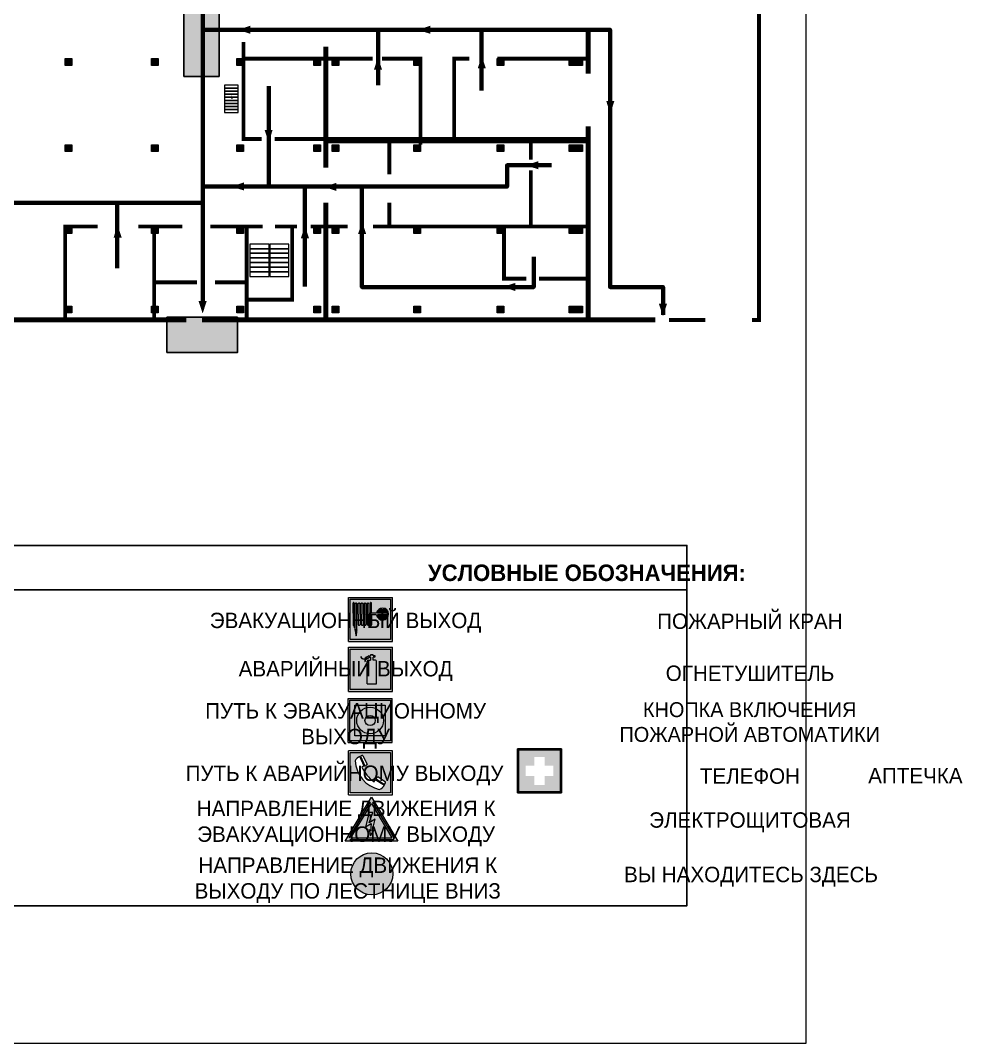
# Model space of a CAD drawing. Header units: millimetres. Extents: x 13810 to 67229, y 12374 to 21950.
# Drawn here: x 27733.9 to 27905, y 13757.5 to 13943.3 of the extents above; entities that cross this region are included whole.
import ezdxf

# ---------------------------------------------------------------- set-up
doc = ezdxf.new("R2010")
doc.units = ezdxf.units.MM
doc.layers.add('План_Штампы', color=7, linetype='Continuous')
doc.styles.add('обычный', font='arial.ttf')

# ---------------------------------------------------------------- blocks, each defined once
blk = doc.blocks.new('A$C3E6D3DDE')
at = {"lineweight": 5}
h = blk.add_hatch(color=40, dxfattribs=at)
h.paths.add_polyline_path([(24.1, 1.45), (16.46, -11.35), (31.74, -11.35)])
h.paths.add_polyline_path([(24.09, -0.46), (30.03, -10.41), (18.14, -10.41)], flags=16)
h.paths.add_polyline_path([(24.54, -3.08), (23.41, -6.02), (25.13, -5.01), (24.33, -8.5), (24.82, -8.27), (23.79, -9.86), (23.4, -8.04), (23.8, -8.43), (24.04, -6.29), (22.39, -7.25), (23.44, -3.08)], flags=0)
h = blk.add_hatch(color=256, dxfattribs=at)
h.paths.add_polyline_path([(24.37, 0.03, 0.567511), (23.82, 0.03), (17.59, -10.4, 0.582454), (17.86, -10.88), (30.32, -10.88, 0.582149), (30.6, -10.4)])
h.paths.add_polyline_path([(24.09, -0.46), (18.14, -10.41), (30.03, -10.41)], flags=16)
h.paths.add_polyline_path([(24.54, -3.08), (23.41, -6.02), (25.13, -5.01), (24.33, -8.5), (24.82, -8.27), (23.79, -9.86), (23.4, -8.04), (23.8, -8.43), (24.04, -6.29), (22.39, -7.25), (23.44, -3.08)], flags=0)
h = blk.add_hatch(color=40, dxfattribs=at)
h.paths.add_polyline_path([(24.09, -0.46), (18.14, -10.41), (30.03, -10.41)])
h.paths.add_polyline_path([(24.82, -8.27), (23.79, -9.86), (23.4, -8.04), (23.8, -8.43), (24.04, -6.29), (22.39, -7.25), (23.44, -3.08), (24.54, -3.08), (23.41, -6.02), (25.13, -5.01), (24.33, -8.5)], flags=16)
at = {"color": 40, "lineweight": 5}
for p, q in [((16.46, -11.35), (24.1, 1.45)), ((24.1, 1.45), (31.74, -11.35))]:
    blk.add_line(p, q, dxfattribs=at)
at = {"lineweight": 5}
for p, q in [((17.59, -10.4), (23.82, 0.03)), ((24.37, 0.03), (30.6, -10.4)), ((18.14, -10.41), (24.09, -0.46)), ((24.09, -0.46), (30.03, -10.41)), ((23.44, -3.08), (22.39, -7.25)), ((23.41, -6.02), (24.54, -3.08)), ((25.13, -5.01), (23.41, -6.02)), ((24.54, -3.08), (23.44, -3.08)), ((24.33, -8.5), (25.13, -5.01)), ((22.39, -7.25), (24.04, -6.29)), ((23.8, -8.43), (23.4, -8.04)), ((23.4, -8.04), (23.79, -9.86)), ((23.79, -9.86), (24.82, -8.27)), ((24.04, -6.29), (23.8, -8.43)), ((24.82, -8.27), (24.33, -8.5)), ((17.86, -10.88), (30.32, -10.88)), ((18.14, -10.41), (30.03, -10.41))]:
    blk.add_line(p, q, dxfattribs=at)
at = {"color": 50, "lineweight": 5}
blk.add_line((31.74, -11.35), (16.46, -11.35), dxfattribs=at)
blk = doc.blocks.new('A$C54414219')
at = {"true_color": 0xffffff}
h = blk.add_hatch(color=7, dxfattribs=at)
h.paths.add_polyline_path([(2.39, -9.45), (2.39, -18.3), (11.23, -18.3), (11.23, -9.45)], flags=0)
h.paths.add_polyline_path([(10.71, -13.87, -1), (2.92, -13.87, -1)], flags=0)
h.paths.add_polyline_path([(8.3, -13.87, -1), (5.33, -13.87, -1)], flags=0)
h.paths.add_polyline_path([(0.41, -7.47), (0.41, -20.27), (13.21, -20.27), (13.21, -7.47)])
h.paths.add_polyline_path([(0.92, -19.77), (12.71, -19.77), (12.71, -7.98), (0.92, -7.98)], flags=16)
h.paths.add_polyline_path([(11.23, -9.45), (11.23, -18.3), (2.39, -18.3), (2.39, -9.45)], flags=0)
at = {"lineweight": 5}
h = blk.add_hatch(color=242, dxfattribs=at)
h.paths.add_polyline_path([(12.71, -7.98), (0.92, -7.98), (0.92, -19.77), (12.71, -19.77)])
h.paths.add_polyline_path([(11.23, -18.3), (2.39, -18.3), (2.39, -9.45), (11.23, -9.45)], flags=16)
h.paths.add_polyline_path([(10.71, -13.87, -1), (2.92, -13.87, -1)], flags=0)
h.paths.add_polyline_path([(8.3, -13.87, -1), (5.33, -13.87, -1)], flags=0)
at = {"true_color": 0xffffff}
h = blk.add_hatch(color=7, dxfattribs=at)
h.paths.add_polyline_path([(2.39, -9.45), (2.39, -18.3), (11.23, -18.3), (11.23, -9.45)])
h.paths.add_polyline_path([(10.71, -13.87, -1), (2.92, -13.87, -1)], flags=16)
h.paths.add_polyline_path([(8.3, -13.87, -1), (5.33, -13.87, -1)], flags=0)
at = {"lineweight": 5}
h = blk.add_hatch(color=242, dxfattribs=at)
h.paths.add_polyline_path([(2.92, -13.87, 1), (10.71, -13.87, 1)])
h.paths.add_polyline_path([(8.3, -13.87, -1), (5.33, -13.87, -1)], flags=16)
at = {"color": 242, "lineweight": 5}
for p, q in [((0.41, -20.27), (0.41, -7.47)), ((0.41, -7.47), (13.21, -7.47)), ((0.41, -7.47), (13.21, -7.47)), ((13.21, -20.27), (13.21, -7.47)), ((0.41, -20.27), (13.21, -20.27))]:
    blk.add_line(p, q, dxfattribs=at)
for points in [[(0.92, -7.98), (12.71, -7.98), (12.71, -19.77), (0.92, -19.77)], [(2.39, -9.45), (11.23, -9.45), (11.23, -18.3), (2.39, -18.3)]]:
    blk.add_lwpolyline(points, close=True, dxfattribs=at)
for radius in [3.89, 1.49]:
    blk.add_circle((6.81, -13.87), radius, dxfattribs=at)
blk = doc.blocks.new('A$C456E1F9C')
at = {"lineweight": 5}
h = blk.add_hatch(color=242, dxfattribs=at)
h.paths.add_polyline_path([(0.51, -1.47), (0.51, -13.26), (12.29, -13.26), (12.29, -1.47)])
h.paths.add_polyline_path([(5.42, -4.95, -0.254479), (4.78, -5.4), (3.52, -2.53, -0.209735), (4.23, -2.4)], flags=16)
h.paths.add_polyline_path([(8.53, -8.6), (10.87, -10.17), (10.54, -10.76), (8.03, -9.13, -0.192251)], flags=16)
h.paths.add_polyline_path([(4.61, -5.49, 0.005518), (3.87, -5.72, 0.128647), (7.49, -10.01, 0.00809), (7.83, -9.33), (10.47, -10.97, -0.16736), (8.99, -12.25, -0.327862), (1.95, -3.95, -0.166952), (3.36, -2.62)], flags=16)
at = {"color": 242, "lineweight": 5}
for p, q in [((0, -13.77), (0, -0.97)), ((12.8, -0.97), (0, -0.97)), ((4.61, -5.49), (3.36, -2.62)), ((3.52, -2.53), (4.78, -5.4)), ((4.23, -2.4), (5.42, -4.95)), ((12.8, -13.77), (12.8, -0.97)), ((10.81, -10.12), (8.53, -8.6)), ((7.83, -9.33), (10.47, -10.97)), ((8.03, -9.13), (10.54, -10.76)), ((10.54, -10.76), (10.8, -10.3)), ((10.8, -10.3), (10.81, -10.12)), ((0, -13.77), (12.8, -13.77))]:
    blk.add_line(p, q, dxfattribs=at)
blk.add_lwpolyline([(0.51, -1.47), (12.29, -1.47), (12.29, -13.26), (0.51, -13.26)], close=True, dxfattribs=at)
for centre, radius, start, end in [((4.59, -5.34), 2.99, 114.2845, 152.1974), ((4.02, -3.27), 0.891, 76.3284, 123.7092), ((11.12, -3.31), 9.19, 183.9915, 256.6009), ((14.98, -39.1), 35.17, 107.1487, 108.4135), ((13.86, -0.94), 11.08, 205.5536, 234.8762), ((4.68, -4.59), 0.824, 276.9621, 334.0723), ((8.94, -9.5), 0.989, 114.4092, 157.9388), ((-13.31, 0.8), 23.44, 332.5487, 334.4027), ((7.87, -9.46), 3, 291.9291, 329.9329)]:
    blk.add_arc(centre, radius, start, end, dxfattribs=at)
blk = doc.blocks.new('A$C18900ED3')
h = blk.add_hatch(color=126)
h.paths.add_polyline_path([(-0.18, -0.18), (-7.02, -0.18), (-7.02, -7.02), (-0.18, -7.02)])
h.paths.add_polyline_path([(-5.89, -4.46), (-5.89, -2.77), (-4.46, -2.77), (-4.46, -1.31), (-2.77, -1.31), (-2.77, -2.77), (-1.33, -2.77), (-1.33, -4.46), (-2.77, -4.46), (-2.77, -5.89), (-4.46, -5.89), (-4.46, -4.46)], flags=16)
at = {"color": 126}
for p, q in [((-7.2, 0), (-7.2, -7.2)), ((0, 0), (-7.2, 0)), ((0, -7.2), (0, 0)), ((-7.02, -7.02), (-7.02, -0.18)), ((-7.02, -0.18), (-0.18, -0.18)), ((-0.18, -0.18), (-0.18, -7.02)), ((-7.2, -7.2), (0, -7.2)), ((-0.18, -7.02), (-7.02, -7.02))]:
    blk.add_line(p, q, dxfattribs=at)
blk = doc.blocks.new('A$C37112FD5')
at = {"true_color": 0xf5f5ff}
h = blk.add_hatch(color=7, dxfattribs=at)
h.dxf.hatch_style = 1
h.paths.add_polyline_path([(12.8, -7.4), (0, -7.4), (0, -20.2), (12.8, -20.2)])
h.paths.add_polyline_path([(12.29, -7.91), (12.29, -19.69), (0.51, -19.69), (0.51, -7.91)], flags=16)
h.paths.add_polyline_path([(4.98, -9.04, -0.42597), (5.17, -9.22), (5.17, -12.25), (5.17, -15.29, -0.432244), (4.98, -15.47), (4.83, -15.47, -0.42597), (4.64, -15.29), (4.64, -12.25), (4.64, -9.22, -0.432244), (4.83, -9.04)], flags=0)
h.paths.add_polyline_path([(4.28, -9.22), (4.28, -12.25), (4.28, -15.29, -0.432244), (4.09, -15.47), (3.94, -15.47, -0.42597), (3.75, -15.29), (3.75, -12.25), (3.75, -9.22, -0.432244), (3.94, -9.04), (4.09, -9.04, -0.42597)], flags=0)
h.paths.add_polyline_path([(5.72, -9.04), (5.87, -9.04, -0.42597), (6.06, -9.22), (6.06, -12.25), (6.06, -15.29, -0.432244), (5.87, -15.47), (5.72, -15.47, -0.42597), (5.53, -15.29), (5.53, -12.25), (5.53, -9.22, -0.432244)], flags=0)
h.paths.add_polyline_path([(6.42, -8.9), (6.5, -8.9, -0.42597), (6.69, -9.08), (6.69, -12.03), (8.21, -12.03, -15.824349), (8.21, -12.47), (6.69, -12.47), (6.69, -15.42, -0.432244), (6.5, -15.6), (6.42, -15.6)], flags=0)
h.paths.add_polyline_path([(3.39, -9.22), (3.39, -12.25), (3.39, -15.29, -0.432244), (3.2, -15.47), (3.05, -15.47, -0.42597), (2.85, -15.29), (2.85, -12.25), (2.85, -9.22, -0.432244), (3.05, -9.04), (3.2, -9.04, -0.42597)], flags=0)
h.paths.add_polyline_path([(2.5, -9.22), (2.5, -16.71), (1.96, -16.71), (1.96, -9.22, -0.432244), (2.15, -9.04), (2.31, -9.04, -0.42597)], flags=0)
h.paths.add_polyline_path([(1.61, -8.9), (1.61, -15.6), (1.57, -15.6, -0.42597), (1.37, -15.42), (1.37, -12.03), (1.37, -9.09, -0.432244), (1.57, -8.9)], flags=0)
h.paths.add_polyline_path([(9.76, -10.81), (9.76, -12.03), (8.49, -12.03, -0.336371)], flags=0)
h.paths.add_polyline_path([(8.49, -12.47), (9.76, -12.47), (9.76, -13.7, -0.336371)], flags=0)
h.paths.add_polyline_path([(10.11, -10.81, -0.336371), (11.38, -12.03), (10.11, -12.03)], flags=0)
h.paths.add_polyline_path([(10.11, -12.47), (11.38, -12.47, -0.336371), (10.11, -13.7)], flags=0)
h.paths.add_polyline_path([(2.5, -16.84), (2.5, -17.05), (1.97, -17.05), (1.97, -16.84)], flags=0)
h.paths.add_polyline_path([(2.5, -17.24, -0.033778), (2.24, -18.6, -0.033778), (1.97, -17.24)], flags=0)
h = blk.add_hatch(color=242)
h.dxf.hatch_style = 1
h.paths.add_polyline_path([(12.29, -7.91), (0.51, -7.91), (0.51, -19.69), (12.29, -19.69)])
h.paths.add_polyline_path([(6.42, -15.6), (6.42, -8.9), (6.5, -8.9, -0.42597), (6.69, -9.08), (6.69, -12.03), (8.21, -12.03, -15.824349), (8.21, -12.47), (6.69, -12.47), (6.69, -15.42, -0.432244), (6.5, -15.6)], flags=16)
h.paths.add_polyline_path([(5.87, -15.47), (5.72, -15.47, -0.42597), (5.53, -15.29), (5.53, -12.25), (5.53, -9.22, -0.432244), (5.72, -9.04), (5.87, -9.04, -0.42597), (6.06, -9.22), (6.06, -12.25), (6.06, -15.29, -0.432244)], flags=16)
h.paths.add_polyline_path([(4.98, -15.47), (4.83, -15.47, -0.42597), (4.64, -15.29), (4.64, -12.25), (4.64, -9.22, -0.432244), (4.83, -9.04), (4.98, -9.04, -0.42597), (5.17, -9.22), (5.17, -12.25), (5.17, -15.29, -0.432244)], flags=16)
h.paths.add_polyline_path([(4.09, -15.47), (3.94, -15.47, -0.42597), (3.75, -15.29), (3.75, -12.25), (3.75, -9.22, -0.432244), (3.94, -9.04), (4.09, -9.04, -0.42597), (4.28, -9.22), (4.28, -12.25), (4.28, -15.29, -0.432244)], flags=16)
h.paths.add_polyline_path([(3.2, -15.47), (3.05, -15.47, -0.42597), (2.85, -15.29), (2.85, -12.25), (2.85, -9.22, -0.432244), (3.05, -9.04), (3.2, -9.04, -0.42597), (3.39, -9.22), (3.39, -12.25), (3.39, -15.29, -0.432244)], flags=16)
h.paths.add_polyline_path([(2.5, -17.05), (1.97, -17.05), (1.97, -16.84), (2.5, -16.84)], flags=16)
h.paths.add_polyline_path([(2.5, -17.24, -0.033778), (2.24, -18.6, -0.033778), (1.97, -17.24)], flags=16)
h.paths.add_polyline_path([(2.5, -16.71), (1.96, -16.71), (1.96, -9.22, -0.432244), (2.15, -9.04), (2.31, -9.04, -0.42597), (2.5, -9.22)], flags=16)
h.paths.add_polyline_path([(1.61, -15.6), (1.57, -15.6, -0.42597), (1.37, -15.42), (1.37, -12.03), (1.37, -9.09, -0.432244), (1.57, -8.9), (1.61, -8.9)], flags=16)
h.paths.add_polyline_path([(8.49, -12.47), (9.76, -12.47), (9.76, -13.7, -0.336371)], flags=0)
h.paths.add_polyline_path([(10.11, -13.7), (10.11, -12.47), (11.38, -12.47, -0.336371)], flags=0)
h.paths.add_polyline_path([(8.49, -12.03, -0.336371), (9.76, -10.81), (9.76, -12.03)], flags=0)
h.paths.add_polyline_path([(10.11, -12.03), (10.11, -10.81, -0.336371), (11.38, -12.03)], flags=0)
h = blk.add_hatch(color=7, dxfattribs=at)
h.dxf.hatch_style = 1
h.paths.add_polyline_path([(1.61, -8.9), (1.57, -8.9, 0.432244), (1.37, -9.09), (1.37, -12.03), (1.37, -15.42, 0.42597), (1.57, -15.6), (1.61, -15.6)])
h.paths.add_polyline_path([(2.5, -9.22, 0.42597), (2.31, -9.04), (2.15, -9.04, 0.432244), (1.96, -9.22), (1.96, -16.71), (2.5, -16.71)])
h.paths.add_polyline_path([(2.5, -16.84), (1.97, -16.84), (1.97, -17.05), (2.5, -17.05)])
h.paths.add_polyline_path([(2.5, -17.24), (1.97, -17.24, 0.033778), (2.24, -18.6, 0.033778)])
h.paths.add_polyline_path([(3.39, -12.25), (3.39, -9.22, 0.42597), (3.2, -9.04), (3.05, -9.04, 0.432244), (2.85, -9.22), (2.85, -12.25), (2.85, -15.29, 0.42597), (3.05, -15.47), (3.2, -15.47, 0.432244), (3.39, -15.29)])
h.paths.add_polyline_path([(4.28, -12.25), (4.28, -9.22, 0.42597), (4.09, -9.04), (3.94, -9.04, 0.432244), (3.75, -9.22), (3.75, -12.25), (3.75, -15.29, 0.42597), (3.94, -15.47), (4.09, -15.47, 0.432244), (4.28, -15.29)])
h.paths.add_polyline_path([(5.17, -12.25), (5.17, -9.22, 0.42597), (4.98, -9.04), (4.83, -9.04, 0.432244), (4.64, -9.22), (4.64, -12.25), (4.64, -15.29, 0.42597), (4.83, -15.47), (4.98, -15.47, 0.432244), (5.17, -15.29)])
h.paths.add_polyline_path([(6.06, -12.25), (6.06, -9.22, 0.42597), (5.87, -9.04), (5.72, -9.04, 0.432244), (5.53, -9.22), (5.53, -12.25), (5.53, -15.29, 0.42597), (5.72, -15.47), (5.87, -15.47, 0.432244), (6.06, -15.29)])
h.paths.add_polyline_path([(6.69, -12.47), (8.21, -12.47, 15.824349), (8.21, -12.03), (6.69, -12.03), (6.69, -9.08, 0.42597), (6.5, -8.9), (6.42, -8.9), (6.42, -15.6), (6.5, -15.6, 0.432244), (6.69, -15.42)])
h.paths.add_polyline_path([(8.49, -12.47), (9.76, -12.47), (9.76, -13.7, -0.336371)], flags=16)
h.paths.add_polyline_path([(8.49, -12.03, -0.336371), (9.76, -10.81), (9.76, -12.03)], flags=16)
h.paths.add_polyline_path([(10.11, -12.47), (11.38, -12.47, -0.336371), (10.11, -13.7)], flags=16)
h.paths.add_polyline_path([(10.11, -12.03), (10.11, -10.81, -0.336371), (11.38, -12.03)], flags=16)
h = blk.add_hatch(color=242)
h.dxf.hatch_style = 1
h.paths.add_polyline_path([(9.76, -10.81, 0.336371), (8.49, -12.03), (9.76, -12.03)])
h.paths.add_polyline_path([(10.11, -10.81), (10.11, -12.03), (11.38, -12.03, 0.336371)])
h.paths.add_polyline_path([(11.38, -12.47), (10.11, -12.47), (10.11, -13.7, 0.336371)])
h.paths.add_polyline_path([(9.76, -12.47), (8.49, -12.47, 0.336371), (9.76, -13.7)])
at = {"color": 242, "lineweight": 5}
for p, q in [((0, -20.2), (0, -7.4)), ((0, -7.4), (12.8, -7.4)), ((1.57, -8.9), (1.61, -8.9)), ((1.61, -8.9), (1.61, -15.6)), ((6.42, -8.9), (6.42, -15.6)), ((6.5, -8.9), (6.42, -8.9)), ((12.8, -20.2), (12.8, -7.4)), ((1.37, -12.03), (1.37, -9.08)), ((1.96, -16.71), (1.96, -9.22)), ((2.15, -9.04), (2.31, -9.04)), ((2.5, -16.71), (2.5, -9.22)), ((2.85, -12.25), (2.85, -9.22)), ((3.05, -9.04), (3.2, -9.04)), ((3.39, -12.25), (3.39, -9.22)), ((3.75, -12.25), (3.75, -9.22)), ((3.94, -9.04), (4.09, -9.04)), ((4.28, -12.25), (4.28, -9.22)), ((4.64, -12.25), (4.64, -9.22)), ((4.83, -9.04), (4.98, -9.04)), ((5.17, -12.25), (5.17, -9.22)), ((5.53, -12.25), (5.53, -9.22)), ((5.72, -9.04), (5.87, -9.04)), ((6.06, -12.25), (6.06, -9.22)), ((6.69, -12.03), (6.69, -9.08)), ((9.76, -10.81), (9.76, -12.03)), ((10.11, -10.81), (10.11, -12.03)), ((1.37, -12.03), (1.37, -15.42)), ((2.85, -12.25), (2.85, -15.29)), ((3.39, -12.25), (3.39, -15.29)), ((3.75, -12.25), (3.75, -15.29)), ((4.28, -12.25), (4.28, -15.29)), ((4.64, -12.25), (4.64, -15.29)), ((5.17, -12.25), (5.17, -15.29)), ((5.53, -12.25), (5.53, -15.29)), ((6.06, -12.25), (6.06, -15.29)), ((8.21, -12.03), (6.69, -12.03)), ((8.21, -12.47), (6.69, -12.47)), ((6.69, -12.47), (6.69, -15.42)), ((9.76, -12.03), (8.49, -12.03)), ((9.76, -12.47), (8.49, -12.47)), ((9.76, -12.47), (9.76, -13.7)), ((11.38, -12.03), (10.11, -12.03)), ((11.38, -12.47), (10.11, -12.47)), ((10.11, -12.47), (10.11, -13.7)), ((1.57, -15.6), (1.61, -15.6)), ((1.96, -16.71), (2.5, -16.71)), ((1.97, -16.84), (2.5, -16.84)), ((1.97, -17.05), (1.97, -16.84)), ((2.5, -17.05), (1.97, -17.05)), ((1.97, -17.24), (2.5, -17.24)), ((2.5, -16.84), (2.5, -17.05)), ((3.05, -15.47), (3.2, -15.47)), ((3.94, -15.47), (4.09, -15.47)), ((4.83, -15.47), (4.98, -15.47)), ((5.72, -15.47), (5.87, -15.47)), ((6.42, -15.6), (6.5, -15.6)), ((0, -20.2), (12.8, -20.2))]:
    blk.add_line(p, q, dxfattribs=at)
blk.add_lwpolyline([(0.51, -7.91), (12.29, -7.91), (12.29, -19.69), (0.51, -19.69)], close=True, dxfattribs=at)
for centre, radius, start, end in [((1.56, -9.09), 0.182, 87.1027, 180.6071), ((6.51, -9.09), 0.182, 359.3929, 92.8973), ((2.15, -9.22), 0.182, 87.1027, 180.6071), ((2.32, -9.22), 0.182, 359.3929, 92.8973), ((3.04, -9.22), 0.182, 87.1027, 180.6071), ((3.21, -9.22), 0.182, 359.3929, 92.8973), ((3.93, -9.22), 0.182, 87.1027, 180.6071), ((4.1, -9.22), 0.182, 359.3929, 92.8973), ((4.82, -9.22), 0.182, 87.1027, 180.6071), ((4.99, -9.22), 0.182, 359.3929, 92.8973), ((5.71, -9.22), 0.182, 87.1027, 180.6071), ((5.88, -9.22), 0.182, 359.3929, 92.8973), ((9.93, -12.25), 1.74, 187.2319, 172.7681), ((9.93, -12.25), 1.46, 96.9927, 171.3585), ((9.93, -12.25), 1.46, 8.6415, 83.0073), ((9.93, -12.25), 1.46, 188.6415, 263.0073), ((9.93, -12.25), 1.46, 276.9927, 351.3585), ((1.56, -15.42), 0.182, 179.3929, 272.8973), ((12.17, -15.98), 10.27, 187.041, 194.7793), ((-7.7, -15.98), 10.27, 345.2207, 352.959), ((3.04, -15.29), 0.182, 179.3929, 272.8973), ((3.21, -15.29), 0.182, 267.1027, 0.6071), ((3.93, -15.29), 0.182, 179.3929, 272.8973), ((4.1, -15.29), 0.182, 267.1027, 0.6071), ((4.82, -15.29), 0.182, 179.3929, 272.8973), ((4.99, -15.29), 0.182, 267.1027, 0.6071), ((5.71, -15.29), 0.182, 179.3929, 272.8973), ((5.88, -15.29), 0.182, 267.1027, 0.6071), ((6.51, -15.42), 0.182, 267.1027, 0.6071)]:
    blk.add_arc(centre, radius, start, end, dxfattribs=at)
blk = doc.blocks.new('A$C3AD82952')
at = {"true_color": 0xf5f5ff}
h = blk.add_hatch(color=7, dxfattribs=at)
h.dxf.hatch_style = 1
h.paths.add_polyline_path([(8.21, 8.73, 0.414214), (7.89, 9.05), (7.22, 9.05), (7.22, 9.92), (7.59, 9.92, 1), (7.57, 10.36), (7.22, 10.36), (7.22, 10.6), (6.43, 10.6), (6.43, 10.36), (6.01, 10.36), (4.74, 9.59), (4.74, 8.69), (4.98, 8.73), (4.98, 9.26), (6.12, 9.91), (6.43, 9.91), (6.43, 9.05), (5.76, 9.05, 0.414214), (5.44, 8.73), (5.44, 2.2), (8.21, 2.2)], flags=0)
h.paths.add_polyline_path([(12.8, 12.8), (0, 12.8), (0, 0), (12.8, 0)])
h.paths.add_polyline_path([(0.51, 12.29), (12.29, 12.29), (12.29, 0.51), (0.51, 0.51)], flags=16)
h.paths.add_polyline_path([(4.74, 9.59), (6.01, 10.36), (6.43, 10.36), (6.43, 10.6), (7.22, 10.6), (7.22, 10.36), (7.59, 10.36, -0.94586), (7.59, 9.92), (7.22, 9.92), (7.22, 9.05), (7.89, 9.05, -0.414214), (8.21, 8.73), (8.21, 2.2), (5.44, 2.2), (5.44, 8.73, -0.414214), (5.76, 9.05), (6.43, 9.05), (6.43, 9.91), (6.12, 9.91), (4.98, 9.26), (4.98, 8.73), (4.74, 8.69)], flags=0)
h = blk.add_hatch(color=242)
h.dxf.hatch_style = 1
h.paths.add_polyline_path([(12.29, 12.29), (0.51, 12.29), (0.51, 0.51), (12.29, 0.51)])
h.paths.add_polyline_path([(4.74, 8.69), (4.74, 9.59), (6.01, 10.36), (6.43, 10.36), (6.43, 10.6), (7.22, 10.6), (7.22, 10.36), (7.59, 10.36, -0.94586), (7.59, 9.92), (7.22, 9.92), (7.22, 9.05), (7.89, 9.05, -0.414214), (8.21, 8.73), (8.21, 2.2), (5.44, 2.2), (5.44, 8.73, -0.414214), (5.76, 9.05), (6.43, 9.05), (6.43, 9.91), (6.12, 9.91), (4.98, 9.26), (4.98, 8.73)], flags=16)
h = blk.add_hatch(color=7, dxfattribs=at)
h.dxf.hatch_style = 1
h.paths.add_polyline_path([(8.21, 8.73, 0.414214), (7.89, 9.05), (7.22, 9.05), (7.22, 9.92), (7.59, 9.92, 1), (7.57, 10.36), (7.22, 10.36), (7.22, 10.6), (6.43, 10.6), (6.43, 10.36), (6.01, 10.36), (4.74, 9.59), (4.74, 8.69), (4.98, 8.73), (4.98, 9.26), (6.12, 9.91), (6.43, 9.91), (6.43, 9.05), (5.76, 9.05, 0.414214), (5.44, 8.73), (5.44, 2.2), (8.21, 2.2)])
at = {"color": 242, "lineweight": 5}
for p, q in [((0, 0), (0, 12.8)), ((0, 12.8), (12.8, 12.8)), ((12.8, 0), (12.8, 12.8)), ((6.01, 10.36), (4.74, 9.59)), ((4.74, 9.59), (4.74, 8.69)), ((4.98, 9.26), (6.12, 9.91)), ((4.98, 8.73), (4.98, 9.26)), ((5.76, 9.05), (6.43, 9.05)), ((6.01, 10.36), (6.43, 10.36)), ((6.12, 9.91), (6.43, 9.91)), ((7.22, 10.6), (6.43, 10.6)), ((6.43, 10.6), (6.43, 10.36)), ((6.43, 9.91), (6.43, 9.05)), ((7.22, 10.36), (7.22, 10.6)), ((7.59, 10.36), (7.22, 10.36)), ((7.22, 9.05), (7.22, 9.92)), ((7.59, 9.92), (7.22, 9.92)), ((7.89, 9.05), (7.22, 9.05)), ((4.74, 8.69), (4.98, 8.73)), ((5.44, 2.2), (5.44, 8.73)), ((8.21, 2.2), (8.21, 8.73)), ((0, 0), (12.8, 0)), ((5.44, 2.2), (8.21, 2.2))]:
    blk.add_line(p, q, dxfattribs=at)
blk.add_lwpolyline([(0.51, 12.29), (12.29, 12.29), (12.29, 0.51), (0.51, 0.51)], close=True, dxfattribs=at)
for centre, radius, start, end in [((5.76, 8.73), 0.32, 90, 180), ((7.58, 10.14), 0.223, 273.1875, 86.8125), ((7.89, 8.73), 0.32, 0, 90)]:
    blk.add_arc(centre, radius, start, end, dxfattribs=at)
blk = doc.blocks.new('A$C7B8C2D5B')
at = {"lineweight": 0}
h = blk.add_hatch(color=5, dxfattribs=at)
h.dxf.hatch_style = 1
h.paths.add_polyline_path([(1.397, -3.024, 1), (-2.112, -3.024, 1)])
at = {"color": 5, "lineweight": 0}
blk.add_circle((-0.358, -3.024), 1.755, dxfattribs=at)
blk = doc.blocks.new('A$C7B4425F7')
at = {"true_color": 0xffffff}
blk.add_hatch(color=7, dxfattribs=at).paths.add_polyline_path([(0, 0), (-16, 0), (-16, -8), (0, -8)])
h = blk.add_hatch(color=126)
h.paths.add_polyline_path([(-0.2, -0.2), (-15.8, -0.2), (-15.8, -7.8), (-0.2, -7.8)])
h.paths.add_polyline_path([(-11.76, -2.03), (-11.76, -3.66), (-11.17, -3.66, -0.568275), (-11.17, -6.18), (-12.58, -6.18), (-12.58, -2.03)], flags=16)
h.paths.add_polyline_path([(-13.33, -4.12, -0.495768), (-13.59, -6.18), (-15.03, -6.18), (-15.03, -2.03), (-13.59, -2.03, -0.487973)], flags=16)
h.paths.add_polyline_path([(-10.25, -2.03), (-9.48, -2.03), (-9.48, -6.18), (-10.25, -6.18)], flags=16)
h.paths.add_polyline_path([(-13.84, -3.69), (-14.24, -3.69), (-14.24, -3.03), (-13.9, -3.03, -0.692621)], flags=0)
h.paths.add_polyline_path([(-9.15, -2.03), (-8.4, -2.03), (-8.04, -3.07), (-7.68, -2.03), (-6.93, -2.03), (-7.64, -4.1), (-6.93, -6.18), (-7.68, -6.18), (-8.04, -5.14), (-8.4, -6.18), (-9.15, -6.18), (-8.44, -4.1)], flags=16)
h.paths.add_polyline_path([(-11.76, -4.46), (-11.42, -4.46, -0.692621), (-11.36, -5.12), (-11.76, -5.12)], flags=0)
h.paths.add_polyline_path([(-13.9, -5.2), (-14.24, -5.2), (-14.24, -4.55), (-13.84, -4.55, -0.708038)], flags=0)
edge = h.paths.add_edge_path(flags=16)
edge.add_ellipse((-5.51, -4.08), major_axis=(0, 2.05), ratio=0.586184, start_angle=0, end_angle=360)
edge = h.paths.add_edge_path(flags=0)
edge.add_ellipse((-5.51, -4.08), major_axis=(0, 1.14), ratio=0.454828, start_angle=0, end_angle=360)
h.paths.add_polyline_path([(-4.13, -4.96, 0.377264), (-3.48, -4.52, 0.0555), (-3.16, -2.03), (-1.66, -2.03), (-1.66, -4.96), (-0.96, -4.96), (-0.96, -7.01), (-1.75, -7.01), (-1.75, -6.18), (-3.3, -6.18), (-3.3, -7.02), (-4.13, -7.02)], flags=16)
h.paths.add_polyline_path([(-2.73, -2.91), (-2.28, -2.91), (-2.28, -4.96), (-3.05, -4.96, 0.079136)], flags=0)
at = {"color": 126}
blk.add_lwpolyline([(-16, -8), (0, -8), (0, 0), (-16, 0)], close=True, dxfattribs=at)
blk = doc.blocks.new('A$C32E8229D')
at = {"true_color": 0xffffff}
blk.add_hatch(color=7, dxfattribs=at).paths.add_polyline_path([(0, 0), (0, -8), (16, -8), (16, 0)])
h = blk.add_hatch(color=126)
h.paths.add_polyline_path([(0.2, -0.2), (15.8, -0.2), (15.8, -7.8), (0.2, -7.8)])
h.paths.add_polyline_path([(13.49, -2.05), (12.08, -2.05), (11.37, -2.63, 0.162397), (11.29, -2.84), (11.29, -3.63), (10.35, -3.63), (10.35, -4.05), (11.68, -4.05), (11.68, -3.48), (12.26, -4.28), (11.29, -5.1), (11.29, -6.78), (11.85, -6.78), (11.85, -5.44), (12.8, -4.64), (12.8, -5.94), (14.46, -5.94), (14.46, -5.39), (13.45, -5.39), (13.45, -3.97), (12.46, -2.59), (13.15, -2.59), (13.69, -3.34), (14.18, -3)], flags=16)
h.paths.add_polyline_path([(10.74, -1.82, 1), (11.8, -1.82, 1)], flags=16)
h.paths.add_polyline_path([(9.39, -3.59), (5.99, -3.59), (6.56, -3.03), (5.91, -3.03), (5.1, -3.83), (5.91, -4.64), (6.56, -4.64), (5.99, -4.09), (9.39, -4.09)], flags=16)
h.paths.add_polyline_path([(4.29, -1.08), (1.72, -1.08), (1.72, -6.6), (4.29, -6.6)], flags=16)
at = {"color": 126}
blk.add_lwpolyline([(16, -8), (0, -8), (0, 0), (16, 0)], close=True, dxfattribs=at)

msp = doc.modelspace()

# ---------------------------------------------------------------- hatches: boundary and pattern name
at = {"lineweight": 0}
h = msp.add_hatch(color=256, dxfattribs=at)
h.dxf.hatch_style = 1
h.paths.add_polyline_path([(27743.22, 13935.14), (27743.22, 13936.37), (27742, 13936.37), (27742, 13935.14)])
h = msp.add_hatch(color=256, dxfattribs=at)
h.dxf.hatch_style = 1
h.paths.add_polyline_path([(27758.88, 13935.14), (27758.88, 13936.37), (27757.66, 13936.37), (27757.66, 13935.14)])
h = msp.add_hatch(color=256, dxfattribs=at)
h.dxf.hatch_style = 1
h.paths.add_polyline_path([(27774.39, 13935.14), (27774.39, 13936.37), (27773.16, 13936.37), (27773.16, 13935.14)])
h = msp.add_hatch(color=256, dxfattribs=at)
h.dxf.hatch_style = 1
h.paths.add_polyline_path([(27788.4, 13935.14), (27788.4, 13936.37), (27787.18, 13936.37), (27787.18, 13935.14)])
h = msp.add_hatch(color=256, dxfattribs=at)
h.dxf.hatch_style = 1
h.paths.add_polyline_path([(27791.73, 13935.14), (27791.73, 13936.37), (27790.51, 13936.37), (27790.51, 13935.14)])
h = msp.add_hatch(color=256, dxfattribs=at)
h.dxf.hatch_style = 1
h.paths.add_polyline_path([(27806.54, 13935.14), (27806.54, 13936.37), (27805.32, 13936.37), (27805.32, 13935.14)])
h = msp.add_hatch(color=256, dxfattribs=at)
h.dxf.hatch_style = 1
h.paths.add_polyline_path([(27821.72, 13935.14), (27821.72, 13936.37), (27820.5, 13936.37), (27820.5, 13935.14)])
h = msp.add_hatch(color=256, dxfattribs=at)
h.dxf.hatch_style = 1
h.paths.add_polyline_path([(27834.79, 13935.14), (27834.79, 13936.37), (27833.57, 13936.37), (27833.57, 13935.14)])
h = msp.add_hatch(color=256, dxfattribs=at)
h.dxf.hatch_style = 1
h.paths.add_polyline_path([(27836.01, 13935.14), (27836.01, 13936.37), (27834.79, 13936.37), (27834.79, 13935.14)])
h = msp.add_hatch(color=256, dxfattribs=at)
h.dxf.hatch_style = 1
h.paths.add_polyline_path([(27743.22, 13919.48), (27743.22, 13920.71), (27742, 13920.71), (27742, 13919.48)])
h = msp.add_hatch(color=256, dxfattribs=at)
h.dxf.hatch_style = 1
h.paths.add_polyline_path([(27758.88, 13919.48), (27758.88, 13920.71), (27757.66, 13920.71), (27757.66, 13919.48)])
h = msp.add_hatch(color=256, dxfattribs=at)
h.dxf.hatch_style = 1
h.paths.add_polyline_path([(27774.39, 13919.48), (27774.39, 13920.71), (27773.16, 13920.71), (27773.16, 13919.48)])
h = msp.add_hatch(color=256, dxfattribs=at)
h.dxf.hatch_style = 1
h.paths.add_polyline_path([(27788.4, 13919.48), (27788.4, 13920.71), (27787.18, 13920.71), (27787.18, 13919.48)])
h = msp.add_hatch(color=256, dxfattribs=at)
h.dxf.hatch_style = 1
h.paths.add_polyline_path([(27791.73, 13919.48), (27791.73, 13920.71), (27790.51, 13920.71), (27790.51, 13919.48)])
h = msp.add_hatch(color=256, dxfattribs=at)
h.dxf.hatch_style = 1
h.paths.add_polyline_path([(27806.54, 13919.48), (27806.54, 13920.71), (27805.32, 13920.71), (27805.32, 13919.48)])
h = msp.add_hatch(color=256, dxfattribs=at)
h.dxf.hatch_style = 1
h.paths.add_polyline_path([(27821.72, 13919.48), (27821.72, 13920.71), (27820.5, 13920.71), (27820.5, 13919.48)])
h = msp.add_hatch(color=256, dxfattribs=at)
h.dxf.hatch_style = 1
h.paths.add_polyline_path([(27834.79, 13919.48), (27834.79, 13920.71), (27833.57, 13920.71), (27833.57, 13919.48)])
h = msp.add_hatch(color=256, dxfattribs=at)
h.dxf.hatch_style = 1
h.paths.add_polyline_path([(27836.01, 13919.48), (27836.01, 13920.71), (27834.79, 13920.71), (27834.79, 13919.48)])
h = msp.add_hatch(color=256, dxfattribs=at)
h.dxf.hatch_style = 1
h.paths.add_polyline_path([(27743.22, 13904.63), (27743.22, 13905.86), (27742, 13905.86), (27742, 13904.63)])
h = msp.add_hatch(color=256, dxfattribs=at)
h.dxf.hatch_style = 1
h.paths.add_polyline_path([(27758.88, 13904.63), (27758.88, 13905.86), (27757.66, 13905.86), (27757.66, 13904.63)])
h = msp.add_hatch(color=256, dxfattribs=at)
h.dxf.hatch_style = 1
h.paths.add_polyline_path([(27774.39, 13904.63), (27774.39, 13905.86), (27773.16, 13905.86), (27773.16, 13904.63)])
h = msp.add_hatch(color=256, dxfattribs=at)
h.dxf.hatch_style = 1
h.paths.add_polyline_path([(27788.4, 13904.63), (27788.4, 13905.86), (27787.18, 13905.86), (27787.18, 13904.63)])
h = msp.add_hatch(color=256, dxfattribs=at)
h.dxf.hatch_style = 1
h.paths.add_polyline_path([(27791.73, 13904.63), (27791.73, 13905.86), (27790.51, 13905.86), (27790.51, 13904.63)])
h = msp.add_hatch(color=256, dxfattribs=at)
h.dxf.hatch_style = 1
h.paths.add_polyline_path([(27806.54, 13904.63), (27806.54, 13905.86), (27805.32, 13905.86), (27805.32, 13904.63)])
h = msp.add_hatch(color=256, dxfattribs=at)
h.dxf.hatch_style = 1
h.paths.add_polyline_path([(27821.72, 13904.63), (27821.72, 13905.86), (27820.5, 13905.86), (27820.5, 13904.63)])
h = msp.add_hatch(color=256, dxfattribs=at)
h.dxf.hatch_style = 1
h.paths.add_polyline_path([(27834.79, 13904.63), (27834.79, 13905.86), (27833.57, 13905.86), (27833.57, 13904.63)])
h = msp.add_hatch(color=256, dxfattribs=at)
h.dxf.hatch_style = 1
h.paths.add_polyline_path([(27836.01, 13904.63), (27836.01, 13905.86), (27834.79, 13905.86), (27834.79, 13904.63)])
h = msp.add_hatch(color=256, dxfattribs=at)
h.dxf.hatch_style = 1
h.paths.add_polyline_path([(27743.22, 13890.18), (27743.22, 13891.41), (27742, 13891.41), (27742, 13890.18)])
h = msp.add_hatch(color=256, dxfattribs=at)
h.dxf.hatch_style = 1
h.paths.add_polyline_path([(27758.88, 13890.18), (27758.88, 13891.41), (27757.66, 13891.41), (27757.66, 13890.18)])
h = msp.add_hatch(color=256, dxfattribs=at)
h.dxf.hatch_style = 1
h.paths.add_polyline_path([(27774.39, 13890.18), (27774.39, 13891.41), (27773.16, 13891.41), (27773.16, 13890.18)])
h = msp.add_hatch(color=256, dxfattribs=at)
h.dxf.hatch_style = 1
h.paths.add_polyline_path([(27788.4, 13890.18), (27788.4, 13891.41), (27787.18, 13891.41), (27787.18, 13890.18)])
h = msp.add_hatch(color=256, dxfattribs=at)
h.dxf.hatch_style = 1
h.paths.add_polyline_path([(27791.73, 13890.18), (27791.73, 13891.41), (27790.51, 13891.41), (27790.51, 13890.18)])
h = msp.add_hatch(color=256, dxfattribs=at)
h.dxf.hatch_style = 1
h.paths.add_polyline_path([(27806.54, 13890.18), (27806.54, 13891.41), (27805.32, 13891.41), (27805.32, 13890.18)])
h = msp.add_hatch(color=256, dxfattribs=at)
h.dxf.hatch_style = 1
h.paths.add_polyline_path([(27821.72, 13890.18), (27821.72, 13891.41), (27820.5, 13891.41), (27820.5, 13890.18)])
h = msp.add_hatch(color=256, dxfattribs=at)
h.dxf.hatch_style = 1
h.paths.add_polyline_path([(27834.79, 13890.18), (27834.79, 13891.41), (27833.57, 13891.41), (27833.57, 13890.18)])
h = msp.add_hatch(color=256, dxfattribs=at)
h.dxf.hatch_style = 1
h.paths.add_polyline_path([(27836.01, 13890.18), (27836.01, 13891.41), (27834.79, 13891.41), (27834.79, 13890.18)])

# ---------------------------------------------------------------- linework, layer by layer
at = {"color": 126, "lineweight": 0, "true_color": 0x008754}
msp.add_lwpolyline([(27276.58, 14152.45), (27876.58, 14152.45), (27876.58, 13757.45), (27276.58, 13757.45)], close=True, dxfattribs=at)
at = {"color": 126, "lineweight": 100, "true_color": 0x008754}
for points in [[(27767.01, 13910.15), (27767.01, 14057.46)], [(27798.89, 13931.53), (27798.89, 13941.61), (27767.01, 13941.61)], [(27798.89, 13941.61), (27817.65, 13941.61), (27817.65, 13930.58)], [(27817.65, 13941.61), (27841, 13941.61), (27841, 13894.86), (27850.61, 13894.86), (27850.61, 13889.81)], [(27778.97, 13913.14), (27778.97, 13931.36)], [(27795.92, 13913.14), (27822.29, 13913.14), (27822.29, 13916.99), (27830.33, 13916.99)], [(27827.14, 13900.38), (27827.14, 13894.86), (27795.92, 13894.86), (27795.92, 13913.14), (27767.01, 13913.14)], [(27785.55, 13913.14), (27785.55, 13894.97)], [(27325.54, 13910.15), (27767.01, 13910.15), (27767.01, 13891.82)], [(27751.47, 13898.29), (27751.47, 13910.15)]]:
    msp.add_lwpolyline(points, dxfattribs=at)
at = {"lineweight": 0}
for points, const_width in [([(27855.73, 13955.24), (27855.73, 13952.45), (27837.18, 13952.45), (27868.05, 13952.45), (27868.05, 13888.9), (27866.77, 13888.9)], 0.693), ([(27836.99, 13941.48), (27836.99, 13933.64)], 0.924), ([(27774.39, 13939.39), (27774.39, 13921.78), (27777.72, 13921.78)], 0.693), ([(27789.35, 13938.55), (27789.35, 13916.59)], 0.924), ([(27774.39, 13936.37), (27797.88, 13936.37)], 0.693), ([(27799.58, 13936.37), (27806.54, 13936.37), (27806.54, 13920.71)], 0.693), ([(27815.44, 13936.37), (27812.67, 13936.37), (27812.67, 13921.58)], 0.693), ([(27820.5, 13936.37), (27836.74, 13936.37)], 0.693), ([(27836.99, 13924.04), (27836.99, 13888.9), (27849.19, 13888.9), (27766.87, 13888.9)], 0.924), ([(27780.06, 13921.78), (27836.76, 13921.78)], 0.693), ([(27789.35, 13921.35), (27836.88, 13921.35)], 0.693), ([(27800.88, 13915.33), (27800.88, 13921.46)], 0.693), ([(27826.61, 13918.03), (27826.61, 13921.29)], 0.693), ([(27826.61, 13905.86), (27826.61, 13916.05)], 0.693), ([(27789.35, 13910.19), (27789.35, 13888.82)], 0.924), ([(27800.88, 13905.86), (27800.88, 13910.18)], 0.693), ([(27747.92, 13905.86), (27742, 13905.86), (27742, 13888.85)], 0.693), ([(27755.29, 13905.86), (27763.29, 13905.86)], 0.693), ([(27758.16, 13905.86), (27758.16, 13888.82)], 0.693), ([(27768.37, 13905.86), (27777.89, 13905.86)], 0.693), ([(27769.19, 13895.74), (27774.98, 13895.74), (27774.98, 13905.86), (27774.98, 13888.78), (27774.98, 13892.57), (27783.22, 13892.57), (27783.22, 13905.86)], 0.693), ([(27780.11, 13905.86), (27784.11, 13905.86)], 0.693), ([(27786.58, 13905.86), (27789.19, 13905.86)], 0.693), ([(27789.19, 13905.86), (27793.3, 13905.86)], 0.693), ([(27797.94, 13905.86), (27836.96, 13905.86)], 0.693), ([(27821.72, 13905.86), (27821.72, 13896.39), (27825.8, 13896.39)], 0.693), ([(27758.16, 13895.74), (27765.96, 13895.74)], 0.693), ([(27828.06, 13896.39), (27836.99, 13896.39)], 0.693), ([(27764.01, 13888.9), (27578.28, 13888.9)], 0.924), ([(27858.29, 13888.9), (27851.71, 13888.9)], 0.693)]:
    msp.add_lwpolyline(points, dxfattribs=dict(at, const_width=const_width))
for points in [[(27742, 13936.37), (27743.22, 13936.37), (27743.22, 13935.14), (27742, 13935.14)], [(27757.66, 13936.37), (27758.88, 13936.37), (27758.88, 13935.14), (27757.66, 13935.14)], [(27773.16, 13936.37), (27774.39, 13936.37), (27774.39, 13935.14), (27773.16, 13935.14)], [(27787.18, 13936.37), (27788.4, 13936.37), (27788.4, 13935.14), (27787.18, 13935.14)], [(27790.51, 13936.37), (27791.73, 13936.37), (27791.73, 13935.14), (27790.51, 13935.14)], [(27805.32, 13936.37), (27806.54, 13936.37), (27806.54, 13935.14), (27805.32, 13935.14)], [(27820.5, 13936.37), (27821.72, 13936.37), (27821.72, 13935.14), (27820.5, 13935.14)], [(27833.57, 13936.37), (27834.79, 13936.37), (27834.79, 13935.14), (27833.57, 13935.14)], [(27834.79, 13936.37), (27836.01, 13936.37), (27836.01, 13935.14), (27834.79, 13935.14)], [(27770.92, 13931.02), (27773.43, 13931.02), (27773.43, 13931.57), (27770.92, 13931.57)], [(27770.92, 13930.46), (27773.43, 13930.46), (27773.43, 13931.02), (27770.92, 13931.02)], [(27770.92, 13929.9), (27773.43, 13929.9), (27773.43, 13930.46), (27770.92, 13930.46)], [(27770.92, 13929.34), (27773.43, 13929.34), (27773.43, 13929.9), (27770.92, 13929.9)], [(27770.92, 13928.79), (27773.43, 13928.79), (27773.43, 13929.34), (27770.92, 13929.34)], [(27770.92, 13928.23), (27773.43, 13928.23), (27773.43, 13928.79), (27770.92, 13928.79)], [(27770.92, 13927.67), (27773.43, 13927.67), (27773.43, 13928.23), (27770.92, 13928.23)], [(27770.92, 13927.11), (27773.43, 13927.11), (27773.43, 13927.67), (27770.92, 13927.67)], [(27770.92, 13926.56), (27773.43, 13926.56), (27773.43, 13927.11), (27770.92, 13927.11)], [(27742, 13920.71), (27743.22, 13920.71), (27743.22, 13919.48), (27742, 13919.48)], [(27757.66, 13920.71), (27758.88, 13920.71), (27758.88, 13919.48), (27757.66, 13919.48)], [(27773.16, 13920.71), (27774.39, 13920.71), (27774.39, 13919.48), (27773.16, 13919.48)], [(27787.18, 13920.71), (27788.4, 13920.71), (27788.4, 13919.48), (27787.18, 13919.48)], [(27790.51, 13920.71), (27791.73, 13920.71), (27791.73, 13919.48), (27790.51, 13919.48)], [(27805.32, 13920.71), (27806.54, 13920.71), (27806.54, 13919.48), (27805.32, 13919.48)], [(27820.5, 13920.71), (27821.72, 13920.71), (27821.72, 13919.48), (27820.5, 13919.48)], [(27833.57, 13920.71), (27834.79, 13920.71), (27834.79, 13919.48), (27833.57, 13919.48)], [(27834.79, 13920.71), (27836.01, 13920.71), (27836.01, 13919.48), (27834.79, 13919.48)], [(27742, 13905.86), (27743.22, 13905.86), (27743.22, 13904.63), (27742, 13904.63)], [(27757.66, 13905.86), (27758.88, 13905.86), (27758.88, 13904.63), (27757.66, 13904.63)], [(27773.16, 13905.86), (27774.39, 13905.86), (27774.39, 13904.63), (27773.16, 13904.63)], [(27787.18, 13905.86), (27788.4, 13905.86), (27788.4, 13904.63), (27787.18, 13904.63)], [(27790.51, 13905.86), (27791.73, 13905.86), (27791.73, 13904.63), (27790.51, 13904.63)], [(27805.32, 13905.86), (27806.54, 13905.86), (27806.54, 13904.63), (27805.32, 13904.63)], [(27820.5, 13905.86), (27821.72, 13905.86), (27821.72, 13904.63), (27820.5, 13904.63)], [(27833.57, 13905.86), (27834.79, 13905.86), (27834.79, 13904.63), (27833.57, 13904.63)], [(27834.79, 13905.86), (27836.01, 13905.86), (27836.01, 13904.63), (27834.79, 13904.63)], [(27775.53, 13901.84), (27779.03, 13901.84), (27779.03, 13902.69), (27775.53, 13902.69)], [(27775.53, 13901), (27779.03, 13901), (27779.03, 13901.84), (27775.53, 13901.84)], [(27779.16, 13901.84), (27782.65, 13901.84), (27782.65, 13902.69), (27779.16, 13902.69)], [(27779.16, 13901), (27782.65, 13901), (27782.65, 13901.84), (27779.16, 13901.84)], [(27775.53, 13900.16), (27779.03, 13900.16), (27779.03, 13901), (27775.53, 13901)], [(27775.53, 13899.32), (27779.03, 13899.32), (27779.03, 13900.16), (27775.53, 13900.16)], [(27779.16, 13900.16), (27782.65, 13900.16), (27782.65, 13901), (27779.16, 13901)], [(27779.16, 13899.32), (27782.65, 13899.32), (27782.65, 13900.16), (27779.16, 13900.16)], [(27775.53, 13898.47), (27779.03, 13898.47), (27779.03, 13899.32), (27775.53, 13899.32)], [(27775.53, 13897.63), (27779.03, 13897.63), (27779.03, 13898.47), (27775.53, 13898.47)], [(27779.16, 13898.47), (27782.65, 13898.47), (27782.65, 13899.32), (27779.16, 13899.32)], [(27779.16, 13897.63), (27782.65, 13897.63), (27782.65, 13898.47), (27779.16, 13898.47)], [(27775.53, 13896.79), (27779.03, 13896.79), (27779.03, 13897.63), (27775.53, 13897.63)], [(27779.16, 13896.79), (27782.65, 13896.79), (27782.65, 13897.63), (27779.16, 13897.63)], [(27742, 13891.41), (27743.22, 13891.41), (27743.22, 13890.18), (27742, 13890.18)], [(27757.66, 13891.41), (27758.88, 13891.41), (27758.88, 13890.18), (27757.66, 13890.18)], [(27773.16, 13891.41), (27774.39, 13891.41), (27774.39, 13890.18), (27773.16, 13890.18)], [(27787.18, 13891.41), (27788.4, 13891.41), (27788.4, 13890.18), (27787.18, 13890.18)], [(27790.51, 13891.41), (27791.73, 13891.41), (27791.73, 13890.18), (27790.51, 13890.18)], [(27805.32, 13891.41), (27806.54, 13891.41), (27806.54, 13890.18), (27805.32, 13890.18)], [(27820.5, 13891.41), (27821.72, 13891.41), (27821.72, 13890.18), (27820.5, 13890.18)], [(27833.57, 13891.41), (27834.79, 13891.41), (27834.79, 13890.18), (27833.57, 13890.18)], [(27834.79, 13891.41), (27836.01, 13891.41), (27836.01, 13890.18), (27834.79, 13890.18)]]:
    msp.add_lwpolyline(points, close=True, dxfattribs=at)
for points in [[(27711.19, 13839.89), (27854.96, 13839.89), (27854.96, 13847.94), (27711.19, 13847.94)], [(27711.19, 13839.89), (27854.96, 13839.89), (27854.96, 13782.49), (27711.19, 13782.49)]]:
    msp.add_lwpolyline(points, close=True)
at = {"layer": 'План_Штампы', "color": 126, "true_color": 0x008754}
for points in [[(27775.65, 13942.35), (27775.65, 13940.87), (27773.39, 13941.6)], [(27808.35, 13942.35), (27808.34, 13940.87), (27806.08, 13941.6)], [(27799.57, 13934.35), (27798.09, 13934.35), (27798.82, 13936.61)], [(27818.42, 13934.58), (27816.95, 13934.58), (27817.68, 13936.84)], [(27840.3, 13928.66), (27841.77, 13928.66), (27841.04, 13926.39)], [(27778.22, 13923.42), (27779.69, 13923.42), (27778.97, 13921.16)], [(27827.97, 13917.74), (27827.96, 13916.27), (27825.7, 13916.99)], [(27774.49, 13913.88), (27774.49, 13912.41), (27772.22, 13913.13)], [(27791.27, 13913.81), (27791.27, 13912.34), (27789.01, 13913.07)], [(27752.27, 13903.84), (27750.79, 13903.84), (27751.52, 13906.1)], [(27786.29, 13903.75), (27784.82, 13903.75), (27785.55, 13906.01)], [(27796.69, 13904.5), (27795.21, 13904.5), (27795.94, 13906.76)], [(27823.78, 13895.63), (27823.77, 13894.15), (27821.51, 13894.88)], [(27766.23, 13892.34), (27767.71, 13892.34), (27766.98, 13890.08)], [(27849.86, 13891.85), (27851.34, 13891.85), (27850.61, 13889.59)]]:
    msp.add_solid(points, dxfattribs=at)
at = {"layer": 'План_Штампы'}
msp.add_solid([(27772.49, 13929.08), (27772.09, 13929.08), (27772.28, 13929.69)], dxfattribs=at)

# ---------------------------------------------------------------- block references
for name, p, xscale, yscale, zscale in [('A$C37112FD5', (27793.45, 13843.13), 0.6249984004534781, 0.6249984004534781, 0.6249984004534781), ('A$C3AD82952', (27793.45, 13821.43), 0.625, 0.625, 0.625), ('A$C54414219', (27793.14, 13824.81), 0.625, 0.625, 0.625), ('A$C456E1F9C', (27793.45, 13811.26), 0.625, 0.625, 0.625), ('A$C18900ED3', (27832.18, 13810.98), 1.111111111007631, 1.111111111007631, 1.111111111007631), ('A$C3E6D3DDE', (27782.58, 13801.33), 0.625, 0.625, 0.625), ('A$C7B8C2D5B', (27798.48, 13794.86), 2.177419353276491, 2.177419353276491, 2.177419353276491)]:
    msp.add_blockref(name, p, dxfattribs=dict(xscale=xscale, yscale=yscale, zscale=zscale))
at = {"layer": 'План_Штампы', "color": 126, "true_color": 0x008754, "xscale": -0.8, "yscale": 0.8, "zscale": 0.8, "rotation": 270}
msp.add_blockref('A$C32E8229D', (27769.97, 13933.15), dxfattribs=at)
at = {"layer": 'План_Штампы', "xscale": 0.8, "yscale": 0.8, "zscale": 0.8}
msp.add_blockref('A$C7B4425F7', (27773.28, 13889.38), dxfattribs=at)

# ---------------------------------------------------------------- texts
at = {"lineweight": 0, "attachment_point": 5, "style": 'обычный'}
for s, insert, char_height, width in [('{\\fProxima Nova Rg|b1|i0|c204|p2;УСЛОВНЫЕ ОБОЗНАЧЕНИЯ:\\H1.1997x; }', (27836.78, 13842.95), 3, 175.1736), ('\\pi-8.4,l8.4,t8.4;{\\fProxima Nova Rg|b0|i0|c204|p2;ЭВАКУАЦИОННЫЙ ВЫХОД\\H1.6404x; }', (27792.93, 13833.91), 2.8, 126.6484), ('\\pi-8.4,l8.4,t8.4;{\\fProxima Nova Rg|b0|i0|c204|p2;ПОЖАРНЫЙ КРАН\\H1.6404x; }', (27866.39, 13834.15), 2.8, 126.6484), ('\\pi-8.4,l8.4,t8.4;{\\fProxima Nova Rg|b0|i0|c204|p2;АВАРИЙНЫЙ ВЫХОД\\H1.6404x; }', (27792.95, 13825.14), 2.8, 126.6484), ('\\pi-8.4,l8.4,t8.4;{\\fProxima Nova Rg|b0|i0|c204|p2;ОГНЕТУШИТЕЛЬ\\H1.1997x; }', (27866.42, 13824.7), 2.8, 126.6484), ('\\pi-8.4,l8.4,t8.4;{\\fProxima Nova Rg|b0|i0|c204|p2;ПУТЬ К ЭВАКУАЦИОННОМУ \\PВЫХОДУ }', (27792.94, 13815.15), 2.8, 126.6484), ('\\pi-8.1,l8.1,t8.1;{\\fProxima Nova Rg|b0|i0|c204|p2;КНОПКА ВКЛЮЧЕНИЯ\\PПОЖАРНОЙ АВТОМАТИКИ}', (27866.36, 13815.84), 2.7, 126.6484), ('\\pi-8.4,l8.4,t8.4;{\\fProxima Nova Rg|b0|i0|c204|p2;ПУТЬ К АВАРИЙНОМУ ВЫХОДУ \\H1.6404x; }', (27792.75, 13806.15), 2.8, 126.6484), ('\\pi-8.4,l8.4,t8.4;{\\fProxima Nova Rg|b0|i0|c204|p2;ТЕЛЕФОН\\H1.1997x; }', (27866.4, 13806.02), 2.8, 126.6484), ('\\pi-8.4,l8.4,t8.4;{\\fProxima Nova Rg|b0|i0|c204|p2;АПТЕЧКА\\H1.1667x; }', (27896.46, 13806.11), 2.8, 126.6484), ('\\pi-8.4,l8.4,t8.4;{\\fProxima Nova Rg|b0|i0|c204|p2;НАПРАВЛЕНИЕ ДВИЖЕНИЯ К \\PЭВАКУАЦИОННОМУ ВЫХОДУ}', (27793.04, 13797.42), 2.8, 126.6484), ('\\pi-8.4,l8.4,t8.4;{\\fProxima Nova Rg|b0|i0|c204|p2;ЭЛЕКТРОЩИТОВАЯ\\H1.1997x; }', (27866.41, 13797.65), 2.8, 126.6484), ('\\pi-8.4,l8.4,t8.4;{\\fProxima Nova Rg|b0|i0|c204|p2;НАПРАВЛЕНИЕ ДВИЖЕНИЯ К \\PВЫХОДУ ПО ЛЕСТНИЦЕ ВНИЗ}', (27793.33, 13787.11), 2.8, 126.6484), ('\\pi-8.4,l8.4,t8.4;{\\fProxima Nova Rg|b0|i0|c204|p2;ВЫ НАХОДИТЕСЬ ЗДЕСЬ\\H1.1997x; }', (27866.6, 13787.76), 2.8, 126.6484)]:
    msp.add_mtext(s, dxfattribs=dict(at, insert=insert, char_height=char_height, width=width))

doc.saveas('drawing.dxf')
